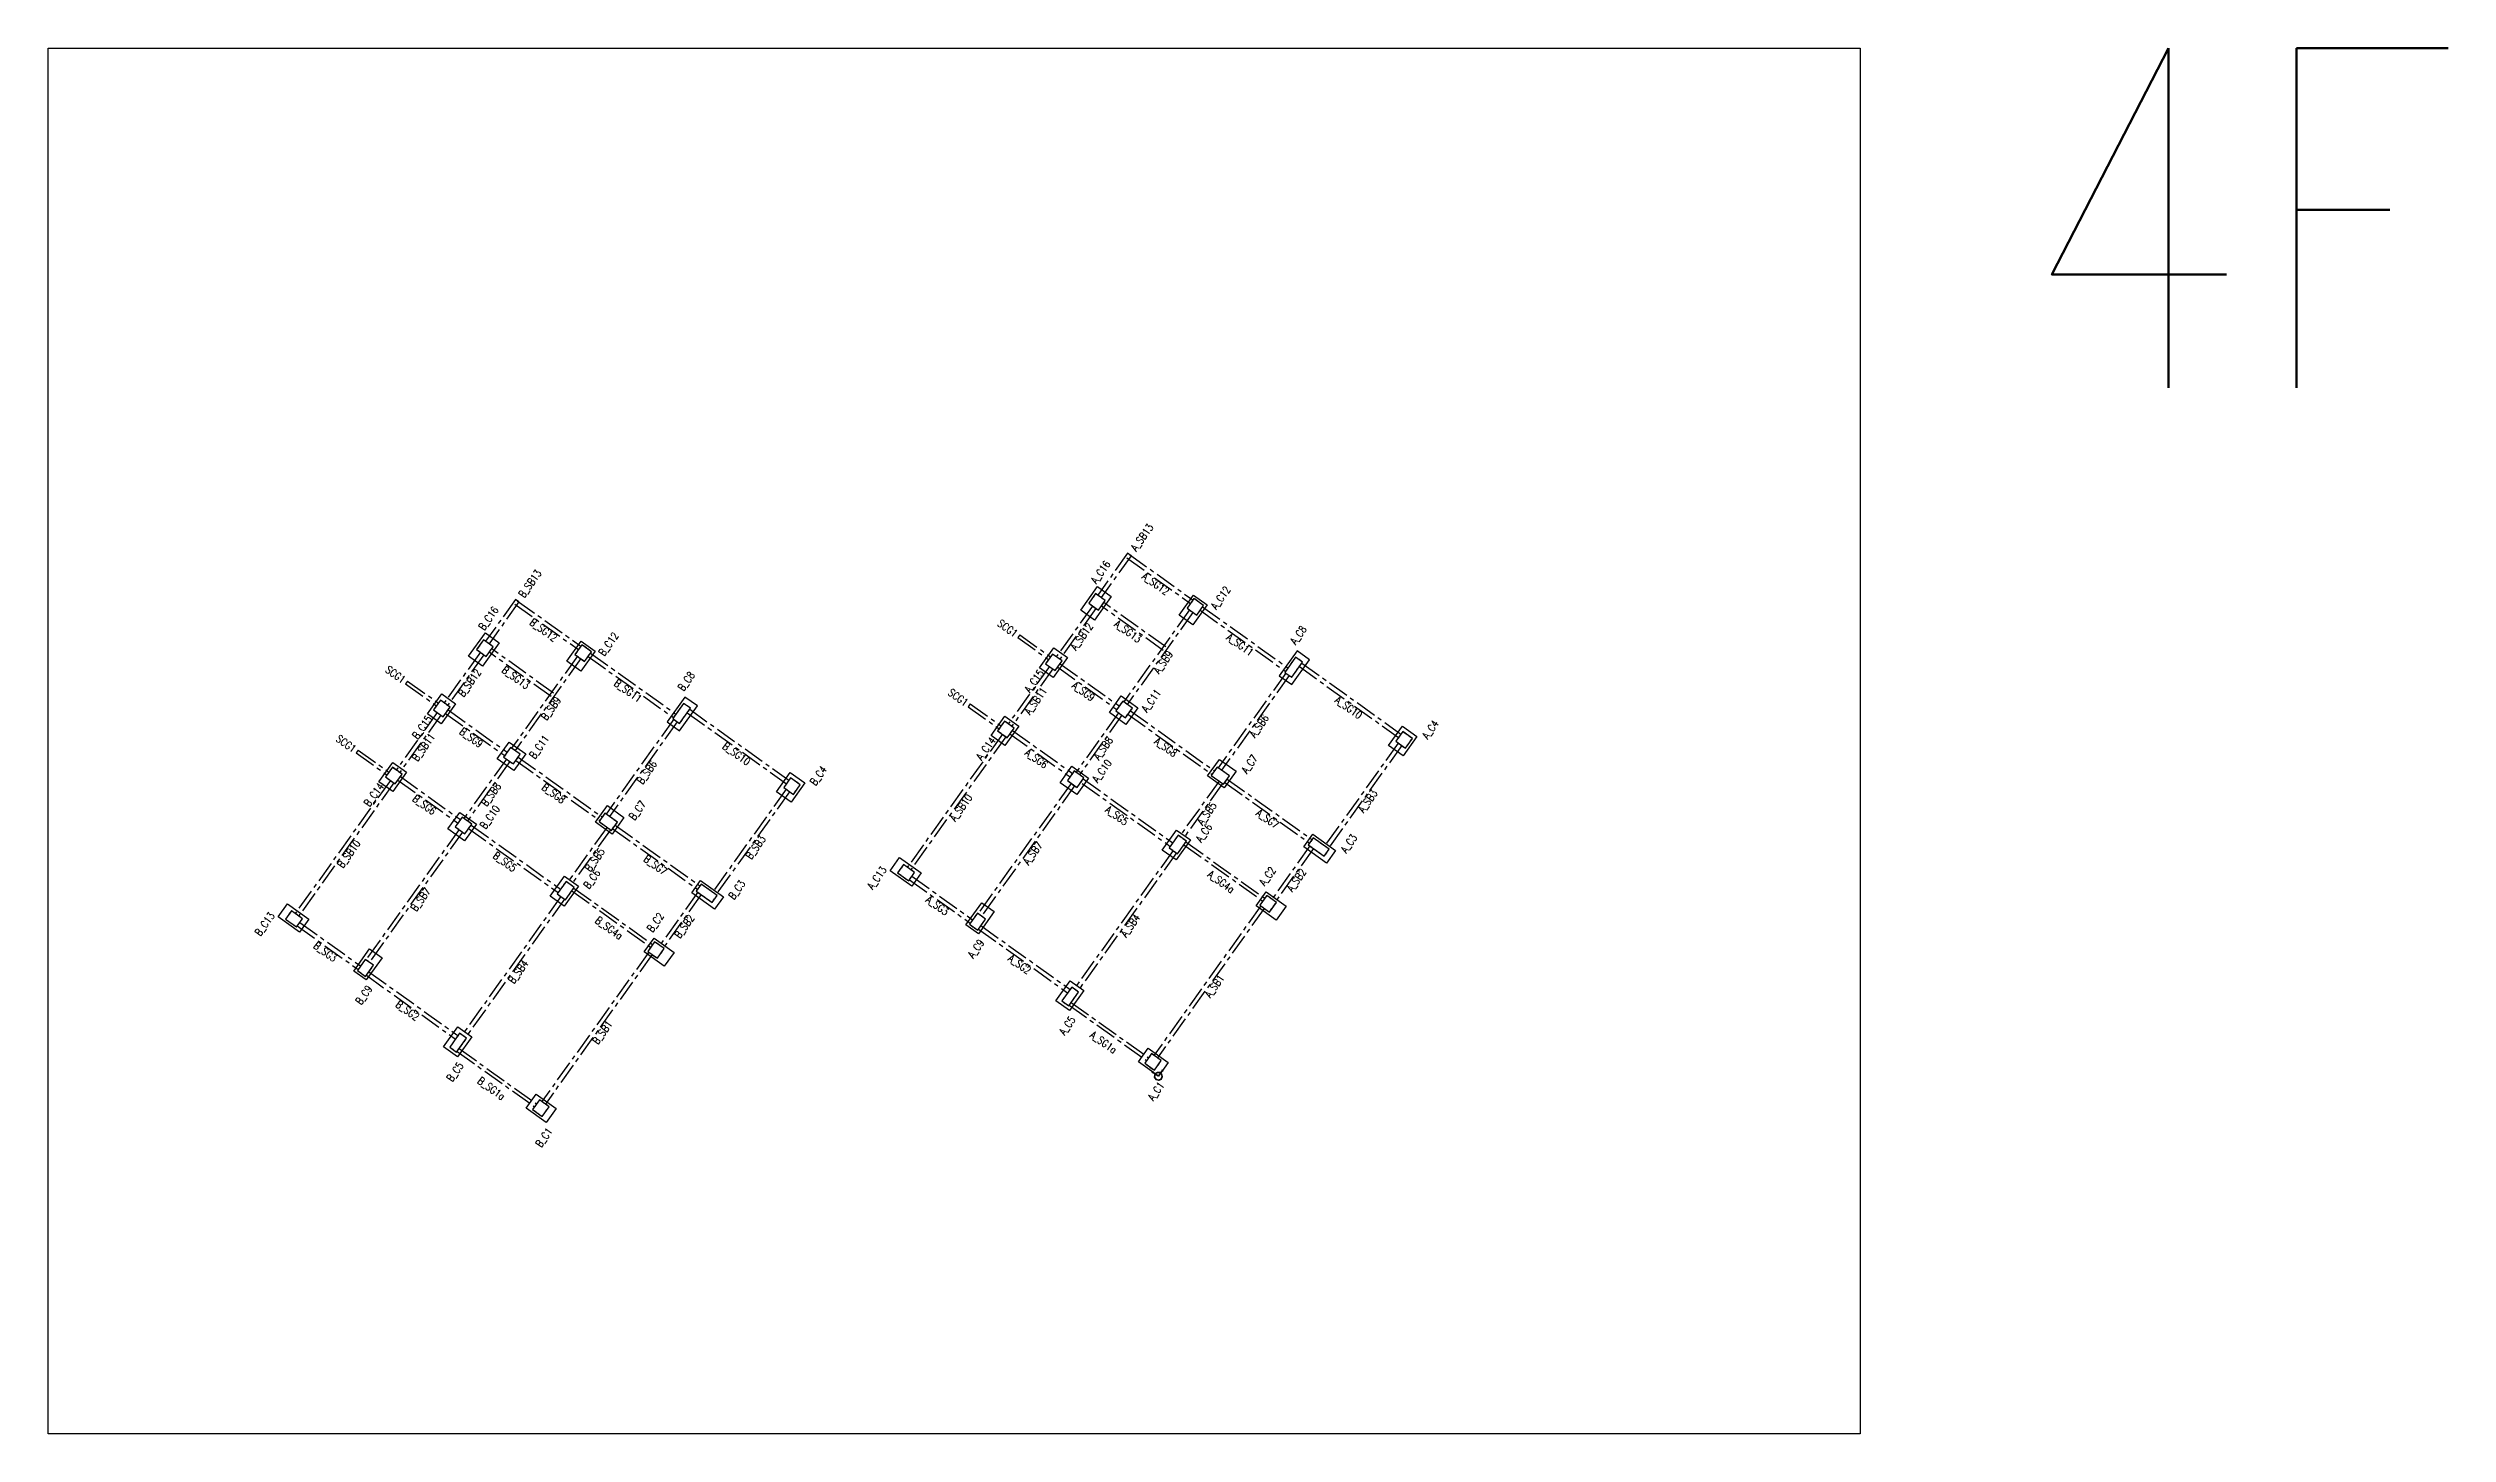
# Model space of a CAD drawing. Header units: millimetres. Extents: x 39613 to 69886, y 27475 to 191272.
# Drawn here: x 50002 to 64126, y 64097 to 72252 of the extents above; entities that cross this region are included whole.
import ezdxf
from ezdxf.enums import TextEntityAlignment as Align

# ---------------------------------------------------------------- set-up
doc = ezdxf.new("R2010")
doc.units = ezdxf.units.MM
doc.header["$LTSCALE"] = 100
doc.header["$MEASUREMENT"] = 0
doc.linetypes.add('CENTER', pattern=[2, 1.25, -0.25, 0.25, -0.25])
doc.linetypes.add('HIDDEN', pattern=[0.375, 0.25, -0.125])
for name, color, linetype in [('TC-COLUMN', 1, 'Continuous'), ('TC-TB', 2, 'Continuous'), ('TC-TC', 4, 'Continuous'), ('TC-虛鋼柱', 4, 'HIDDEN'), ('TC-鋼柱', 11, 'Continuous'), ('TC-鋼粱', 183, 'CENTER')]:
    doc.layers.add(name, color=color, linetype=linetype)
doc.styles.get("Standard").update_dxf_attribs({"font": 'txt.shx', "width": 0.8, "bigfont": 'ae.shx'})

# ---------------------------------------------------------------- blocks, each defined once
blk = doc.blocks.new('origin')
at = {"color": 3, "lineweight": 35}
blk.add_line((0, 0), (0, 39), dxfattribs=at)
at = {"color": 1, "lineweight": 35}
blk.add_line((0, 0), (39, 0), dxfattribs=at)
at = {"color": 7, "lineweight": 35, "true_color": 0xffffff}
blk.add_lwpolyline([(0, 24), (-18, 15), (-24, 0), (-18, -15), (-4, -23), (13, -19), (22, -7), (23, 6), (15, 18), (0, 24)], dxfattribs=at)
at = {"color": 3, "lineweight": 35}
blk.add_lwpolyline([(0, 44), (-3, 39), (3, 39)], close=True, dxfattribs=at)
at = {"color": 1, "lineweight": 35}
blk.add_lwpolyline([(44, 0), (39, 3), (39, -3)], close=True, dxfattribs=at)

msp = doc.modelspace()

# ---------------------------------------------------------------- linework, layer by layer
at = {"layer": 'Defpoints'}
msp.add_lwpolyline([(60666.19, 72252.05), (60666.19, 64096.68), (50001.56, 64096.68), (50001.56, 72252.05)], close=True, dxfattribs=at)
at = {"layer": 'TC-COLUMN'}
for points in [[(56259.6, 69024.59), (56160.73, 68886.3), (56079.38, 68944.45), (56178.24, 69082.75)], [(56658.15, 68915.42), (56742.48, 69033.38), (56823.83, 68975.22), (56739.5, 68857.26)], [(52476.93, 68672.56), (52575.79, 68810.86), (52657.15, 68752.71), (52558.28, 68614.41)], [(53055.7, 68643.53), (53140.03, 68761.49), (53221.38, 68703.33), (53137.05, 68585.37)], [(55836.93, 68605.31), (55921.26, 68723.27), (56002.61, 68665.11), (55918.29, 68547.15)], [(57247.88, 68558.55), (57321.1, 68506.21), (57425.77, 68652.64), (57352.55, 68704.98)], [(52234.49, 68333.42), (52318.81, 68451.38), (52400.16, 68393.22), (52315.84, 68275.26)], [(53645.43, 68286.66), (53718.65, 68234.32), (53823.32, 68380.75), (53750.11, 68433.09)], [(56317.75, 68439.62), (56415.37, 68369.83), (56345.58, 68272.21), (56247.96, 68342)], [(55551.94, 68206.64), (55633.36, 68320.53), (55714.71, 68262.38), (55633.29, 68148.49)], [(57891.43, 68147.66), (57972.85, 68261.55), (58058.27, 68200.49), (57976.85, 68086.59)], [(52715.3, 68167.73), (52812.92, 68097.94), (52743.13, 68000.32), (52645.51, 68070.11)], [(51949.49, 67934.75), (52030.91, 68048.64), (52112.26, 67990.49), (52030.84, 67876.6)], [(54288.98, 67875.77), (54370.4, 67989.66), (54455.82, 67928.6), (54374.4, 67814.7)], [(56027.82, 68026.32), (56125.44, 67956.54), (56055.66, 67858.92), (55958.03, 67928.7)], [(56896.03, 68066.38), (56993.65, 67996.59), (56923.87, 67898.97), (56826.25, 67968.76)], [(52425.37, 67754.43), (52522.99, 67684.65), (52453.21, 67587.03), (52355.58, 67656.81)], [(53293.58, 67794.49), (53391.2, 67724.7), (53321.42, 67627.08), (53223.8, 67696.87)], [(56559.75, 67532.35), (56644.08, 67650.31), (56725.43, 67592.16), (56641.1, 67474.2)], [(57392.25, 67552.02), (57444.59, 67625.23), (57578.81, 67529.27), (57526.47, 67456.06)], [(52957.3, 67260.46), (53041.63, 67378.42), (53122.98, 67320.27), (53038.65, 67202.31)], [(55084.66, 67320.86), (54958.57, 67411), (55013.82, 67488.29), (55139.91, 67398.14)], [(53789.8, 67280.13), (53842.14, 67353.34), (53976.36, 67257.38), (53924.02, 67184.17)], [(57230.34, 67120.58), (57112.38, 67204.9), (57170.54, 67286.25), (57288.5, 67201.93)], [(51482.22, 67048.97), (51356.12, 67139.11), (51411.37, 67216.4), (51537.46, 67126.25)], [(55496.76, 67222.94), (55569.98, 67170.6), (55476.93, 67040.44), (55403.71, 67092.78)], [(53627.89, 66848.69), (53509.93, 66933.01), (53568.09, 67014.36), (53686.05, 66930.04)], [(51894.31, 66951.06), (51967.53, 66898.72), (51874.48, 66768.55), (51801.26, 66820.89)], [(55932.25, 66645.98), (56016.58, 66763.94), (56097.93, 66705.78), (56013.6, 66587.82)], [(52329.8, 66374.09), (52414.13, 66492.05), (52495.48, 66433.89), (52411.15, 66315.93)], [(56536.62, 66201.64), (56418.66, 66285.96), (56476.81, 66367.32), (56594.77, 66282.99)], [(52934.17, 65929.75), (52816.21, 66014.08), (52874.36, 66095.43), (52992.32, 66011.1)]]:
    msp.add_lwpolyline(points, close=True, dxfattribs=at)
at = {"layer": 'TC-虛鋼柱'}
for points in [[(56183.42, 68943.83), (56224.13, 69000.78), (56167.18, 69041.49), (56126.48, 68984.54)], [(56762.19, 68914.8), (56802.9, 68971.74), (56745.96, 69012.45), (56705.25, 68955.5)], [(52580.97, 68671.94), (52621.68, 68728.89), (52564.74, 68769.6), (52524.03, 68712.65)], [(53159.74, 68642.91), (53200.45, 68699.85), (53143.51, 68740.56), (53102.8, 68683.62)], [(55929.35, 68588.42), (55970.05, 68645.36), (55913.11, 68686.07), (55872.4, 68629.13)], [(57385.09, 68638.7), (57344.41, 68667.78), (57280.44, 68578.3), (57321.11, 68549.22)], [(52326.9, 68316.53), (52367.6, 68373.47), (52310.66, 68414.18), (52269.95, 68357.24)], [(53782.64, 68366.81), (53741.96, 68395.89), (53677.99, 68306.41), (53718.66, 68277.33)], [(56342.69, 68311.16), (56383.4, 68368.1), (56326.45, 68408.81), (56285.74, 68351.87)], [(55647.26, 68193.82), (55687.96, 68250.76), (55631.02, 68291.47), (55590.31, 68234.53)], [(57990.82, 68131.93), (58031.53, 68188.87), (57974.58, 68229.58), (57933.87, 68172.63)], [(52740.24, 68039.27), (52780.95, 68096.21), (52724, 68136.92), (52683.29, 68079.98)], [(52044.81, 67921.93), (52085.52, 67978.87), (52028.57, 68019.58), (51987.86, 67962.64)], [(54388.37, 67860.04), (54429.08, 67916.98), (54372.13, 67957.69), (54331.42, 67900.74)], [(56057.71, 67900.47), (56098.41, 67957.42), (56041.47, 67998.13), (56000.76, 67941.18)], [(56920.39, 67919.9), (56955.28, 67968.71), (56882.06, 68021.05), (56847.17, 67972.24)], [(52455.26, 67628.58), (52495.96, 67685.53), (52439.02, 67726.24), (52398.31, 67669.29)], [(53317.94, 67648.01), (53352.83, 67696.82), (53279.61, 67749.16), (53244.72, 67700.35)], [(56649.25, 67511.39), (56701.59, 67584.61), (56652.78, 67619.5), (56600.44, 67546.29)], [(57512.55, 67496.74), (57541.63, 67537.42), (57448.07, 67604.3), (57419, 67563.62)], [(55066.95, 67351.96), (55101.84, 67400.78), (55036.76, 67447.3), (55001.87, 67398.49)], [(53046.8, 67239.5), (53099.14, 67312.72), (53050.33, 67347.61), (52997.99, 67274.4)], [(53910.1, 67224.85), (53939.18, 67265.53), (53845.62, 67332.41), (53816.55, 67291.73)], [(57190.25, 67167.67), (57230.96, 67224.62), (57174.02, 67265.33), (57133.31, 67208.38)], [(51464.5, 67080.07), (51499.39, 67128.89), (51434.31, 67175.41), (51399.42, 67126.6)], [(55473.45, 67061.37), (55519.97, 67126.45), (55471.16, 67161.34), (55424.64, 67096.26)], [(53587.8, 66895.78), (53628.51, 66952.73), (53571.57, 66993.44), (53530.86, 66936.49)], [(51871, 66789.48), (51917.52, 66854.56), (51868.71, 66889.45), (51822.19, 66824.37)], [(56008.96, 66615.72), (56067.12, 66697.07), (56026.44, 66726.15), (55968.29, 66644.8)], [(52406.51, 66343.83), (52464.67, 66425.18), (52423.99, 66454.26), (52365.84, 66372.91)], [(56512.8, 66237.1), (56553.51, 66294.05), (56496.56, 66334.76), (56455.85, 66277.81)], [(52910.35, 65965.21), (52951.06, 66022.16), (52894.11, 66062.87), (52853.4, 66005.92)]]:
    msp.add_lwpolyline(points, close=True, dxfattribs=at)
at = {"layer": 'TC-鋼柱'}
for points in [[(56183.42, 68943.83), (56224.13, 69000.78), (56167.18, 69041.49), (56126.48, 68984.54)], [(56762.19, 68914.8), (56802.9, 68971.74), (56745.96, 69012.45), (56705.25, 68955.5)], [(52580.97, 68671.94), (52621.68, 68728.89), (52564.74, 68769.6), (52524.03, 68712.65)], [(53159.74, 68642.91), (53200.45, 68699.85), (53143.51, 68740.56), (53102.8, 68683.62)], [(55929.35, 68588.42), (55970.05, 68645.36), (55913.11, 68686.07), (55872.4, 68629.13)], [(57385.09, 68638.7), (57344.41, 68667.78), (57280.44, 68578.3), (57321.11, 68549.22)], [(52326.9, 68316.53), (52367.6, 68373.47), (52310.66, 68414.18), (52269.95, 68357.24)], [(53782.64, 68366.81), (53741.96, 68395.89), (53677.99, 68306.41), (53718.66, 68277.33)], [(56342.69, 68311.16), (56383.4, 68368.1), (56326.45, 68408.81), (56285.74, 68351.87)], [(55647.26, 68193.82), (55687.96, 68250.76), (55631.02, 68291.47), (55590.31, 68234.53)], [(57990.82, 68131.93), (58031.53, 68188.87), (57974.58, 68229.58), (57933.87, 68172.63)], [(52740.24, 68039.27), (52780.95, 68096.21), (52724, 68136.92), (52683.29, 68079.98)], [(52044.81, 67921.93), (52085.52, 67978.87), (52028.57, 68019.58), (51987.86, 67962.64)], [(54388.37, 67860.04), (54429.08, 67916.98), (54372.13, 67957.69), (54331.42, 67900.74)], [(56057.71, 67900.47), (56098.41, 67957.42), (56041.47, 67998.13), (56000.76, 67941.18)], [(56920.39, 67919.9), (56955.28, 67968.71), (56882.06, 68021.05), (56847.17, 67972.24)], [(52455.26, 67628.58), (52495.96, 67685.53), (52439.02, 67726.24), (52398.31, 67669.29)], [(53317.94, 67648.01), (53352.83, 67696.82), (53279.61, 67749.16), (53244.72, 67700.35)], [(56649.25, 67511.39), (56701.59, 67584.61), (56652.78, 67619.5), (56600.44, 67546.29)], [(57512.55, 67496.74), (57541.63, 67537.42), (57448.07, 67604.3), (57419, 67563.62)], [(55066.95, 67351.96), (55101.84, 67400.78), (55036.76, 67447.3), (55001.87, 67398.49)], [(53046.8, 67239.5), (53099.14, 67312.72), (53050.33, 67347.61), (52997.99, 67274.4)], [(53910.1, 67224.85), (53939.18, 67265.53), (53845.62, 67332.41), (53816.55, 67291.73)], [(57190.25, 67167.67), (57230.96, 67224.62), (57174.02, 67265.33), (57133.31, 67208.38)], [(51464.5, 67080.07), (51499.39, 67128.89), (51434.31, 67175.41), (51399.42, 67126.6)], [(55473.45, 67061.37), (55519.97, 67126.45), (55471.16, 67161.34), (55424.64, 67096.26)], [(53587.8, 66895.78), (53628.51, 66952.73), (53571.57, 66993.44), (53530.86, 66936.49)], [(51871, 66789.48), (51917.52, 66854.56), (51868.71, 66889.45), (51822.19, 66824.37)], [(56008.96, 66615.72), (56067.12, 66697.07), (56026.44, 66726.15), (55968.29, 66644.8)], [(52406.51, 66343.83), (52464.67, 66425.18), (52423.99, 66454.26), (52365.84, 66372.91)], [(56512.8, 66237.1), (56553.51, 66294.05), (56496.56, 66334.76), (56455.85, 66277.81)], [(52910.35, 65965.21), (52951.06, 66022.16), (52894.11, 66062.87), (52853.4, 66005.92)]]:
    msp.add_lwpolyline(points, close=True, dxfattribs=at)
at = {"layer": 'TC-鋼粱'}
for p, q in [((56355.58, 69279.23), (56179.39, 69032.76)), ((56375.92, 69264.69), (56199.73, 69018.22)), ((56351.21, 69251.62), (56725.6, 68983.98)), ((56375.92, 69264.69), (56355.58, 69279.23)), ((56365.75, 69271.96), (56740.14, 69004.32)), ((52753.13, 69007.34), (52576.94, 68760.87)), ((52773.47, 68992.8), (52597.28, 68746.33)), ((52748.76, 68979.73), (53123.15, 68712.09)), ((52773.47, 68992.8), (52753.13, 69007.34)), ((52763.3, 69000.07), (53137.69, 68732.43)), ((56148.85, 68968.55), (55935.48, 68670.08)), ((56169.19, 68954.01), (55955.82, 68655.54)), ((56565.09, 68707.86), (56200.87, 68968.24)), ((56579.63, 68728.2), (56215.41, 68988.58)), ((56719.48, 68945.33), (56332.73, 68404.32)), ((56739.82, 68930.79), (56353.07, 68389.78)), ((56782.55, 68943.27), (57284.72, 68584.28)), ((56797.09, 68963.61), (57299.26, 68604.62)), ((55720.46, 68799.21), (55708.83, 68782.94)), ((55720.46, 68799.21), (55901.48, 68669.8)), ((52546.4, 68696.66), (52333.03, 68398.19)), ((52566.74, 68682.12), (52353.37, 68383.65)), ((52962.64, 68435.97), (52598.42, 68696.35)), ((52977.18, 68456.31), (52612.96, 68716.69)), ((53117.03, 68673.44), (52730.28, 68132.43)), ((53137.37, 68658.9), (52750.62, 68117.89)), ((53180.1, 68671.38), (53682.27, 68312.39)), ((53194.64, 68691.72), (53696.81, 68332.73)), ((55708.83, 68782.94), (55889.85, 68653.53)), ((52118.01, 68527.32), (52106.38, 68511.05)), ((52106.38, 68511.05), (52287.4, 68381.64)), ((52118.01, 68527.32), (52299.03, 68397.91)), ((55894.77, 68613.13), (55653.39, 68275.48)), ((55915.11, 68598.6), (55673.73, 68260.94)), ((55943.88, 68608.76), (56291.66, 68360.14)), ((55958.42, 68629.09), (56306.2, 68380.48)), ((57286.54, 68573.93), (56888.18, 68016.68)), ((57306.88, 68559.39), (56908.51, 68002.14)), ((57366.19, 68612.26), (57949.87, 68195.01)), ((57380.72, 68632.6), (57964.41, 68215.34)), ((55429.64, 68392.41), (55418.01, 68376.14)), ((55418.01, 68376.14), (55599.03, 68246.73)), ((55429.64, 68392.41), (55610.66, 68263)), ((52292.32, 68341.24), (52050.94, 68003.59)), ((52312.66, 68326.71), (52071.28, 67989.05)), ((52341.43, 68336.87), (52689.21, 68088.25)), ((52355.97, 68357.2), (52703.75, 68108.59)), ((53684.09, 68302.04), (53285.73, 67744.79)), ((53704.43, 68287.5), (53306.06, 67730.25)), ((53763.74, 68340.37), (54347.42, 67923.12)), ((53778.27, 68360.71), (54361.96, 67943.45)), ((55677.77, 68236.51), (56031.24, 67983.82)), ((56302.01, 68340.24), (56052.04, 67990.57)), ((56322.35, 68325.7), (56072.38, 67976.03)), ((56357.33, 68331.64), (56851.53, 67978.34)), ((56371.87, 68351.97), (56866.07, 67998.68)), ((51827.2, 68120.52), (51815.56, 68104.25)), ((51815.56, 68104.25), (51996.58, 67974.84)), ((51827.2, 68120.52), (52008.22, 67991.11)), ((55618.78, 68214.17), (55059.13, 67431.31)), ((55639.12, 68199.63), (55079.47, 67416.77)), ((55663.23, 68216.17), (56016.7, 67963.48)), ((57948.36, 68162.28), (57515.18, 67556.33)), ((57968.7, 68147.74), (57535.52, 67541.79)), ((52016.33, 67942.28), (51456.68, 67159.42)), ((52060.78, 67944.28), (52414.25, 67691.59)), ((52075.32, 67964.62), (52428.79, 67711.93)), ((52699.56, 68068.35), (52449.59, 67718.68)), ((52719.9, 68053.81), (52469.93, 67704.14)), ((52754.88, 68059.75), (53249.08, 67706.45)), ((52769.42, 68080.08), (53263.62, 67726.79)), ((56094.05, 67951.32), (56620.8, 67574.76)), ((56942.27, 67950.52), (57440.8, 67594.13)), ((52036.67, 67927.74), (51477.02, 67144.88)), ((54345.91, 67890.39), (53912.73, 67284.44)), ((54366.25, 67875.85), (53933.07, 67269.9)), ((56023.28, 67925.08), (55475.23, 67158.44)), ((56043.62, 67910.54), (55495.57, 67143.9)), ((56087.65, 67925.16), (56606.26, 67554.42)), ((56893.95, 67938.8), (56661.33, 67613.4)), ((56914.29, 67924.26), (56681.66, 67598.86)), ((56927.74, 67930.18), (57426.27, 67573.79)), ((52477.06, 67659.09), (53003.81, 67282.53)), ((52491.6, 67679.43), (53018.35, 67302.87)), ((53291.5, 67666.91), (53058.88, 67341.51)), ((53325.29, 67658.29), (53823.82, 67301.9)), ((53339.82, 67678.63), (53838.35, 67322.24)), ((52420.83, 67653.19), (51872.78, 66886.55)), ((52441.17, 67638.65), (51893.12, 66872.01)), ((53311.84, 67652.37), (53079.21, 67326.97)), ((56622.82, 67530.29), (56040.68, 66715.97)), ((56687.06, 67564.27), (57150.75, 67232.79)), ((56698.69, 67580.54), (57162.39, 67249.06)), ((57428.5, 67556.83), (57204.52, 67243.52)), ((57448.84, 67542.29), (57224.86, 67228.98)), ((55085.85, 67378.4), (55443.54, 67122.7)), ((56643.15, 67515.76), (56061.02, 66701.44)), ((53020.37, 67258.4), (52438.23, 66444.08)), ((53040.7, 67243.87), (52458.57, 66429.55)), ((53084.61, 67292.38), (53548.31, 66960.9)), ((53096.24, 67308.65), (53559.94, 66977.17)), ((53826.05, 67284.94), (53602.07, 66971.63)), ((53846.39, 67270.4), (53622.41, 66957.09)), ((55071.31, 67358.07), (55429, 67102.36)), ((51483.4, 67106.51), (51841.09, 66850.81)), ((57139.41, 67204.02), (56510.75, 66324.62)), ((57159.75, 67189.48), (56531.09, 66310.08)), ((51468.86, 67086.18), (51826.55, 66830.47)), ((55477.81, 67067.47), (56002.37, 66692.48)), ((55492.35, 67087.81), (56016.91, 66712.81)), ((51889.9, 66815.92), (52414.46, 66440.92)), ((53536.96, 66932.13), (52908.3, 66052.73)), ((53557.3, 66917.59), (52928.64, 66038.19)), ((51875.36, 66795.58), (52399.92, 66420.59)), ((56011.87, 66619.79), (56467.49, 66294.08)), ((56023.5, 66636.06), (56479.12, 66310.35)), ((52409.42, 66347.9), (52865.04, 66022.19)), ((52421.05, 66364.17), (52876.67, 66038.46))]:
    msp.add_line(p, q, dxfattribs=at)

# ---------------------------------------------------------------- block references
at = {"rotation": 54.44002677732187}
msp.add_blockref('origin', (56536.62, 66201.64), dxfattribs=at)

# ---------------------------------------------------------------- texts
at = {"layer": 'Defpoints', "color": 2, "width": 0.8}
msp.add_text('4F', height=2000, rotation=360, dxfattribs=at).set_placement((61589.25, 72252.05), align=Align.TOP_LEFT)
at = {"layer": 'TC-TB', "width": 0.8}
for s, rotation, p in [('A_SB13', 54.440027, (56440.49, 69372.22)), ('B_SB13', 54.440027, (52838.04, 69100.33)), ('A_SG12', 324, (56520.73, 69099.69)), ('B_SG12', 324, (52918.28, 68827.8)), ('SCG1', 324.440027, (55649.56, 68837.6)), ('A_SB12', 54.440027, (56084.87, 68788.78)), ('A_SG13', 324, (56357.4, 68819.46)), ('A_SG11', 324, (57017.64, 68741.4)), ('A_SB9', 54.440027, (56564.46, 68638.19)), ('SCG1', 324.440027, (52047.11, 68565.71)), ('B_SB12', 54.440027, (52482.42, 68516.89)), ('B_SG13', 324, (52754.95, 68547.57)), ('B_SG11', 324, (53415.19, 68469.51)), ('A_SG9', 324, (56095.6, 68466.34)), ('B_SB9', 54.440027, (52962.01, 68366.3)), ('SCG1', 324.440027, (55358.75, 68430.8)), ('A_SB11', 54.440027, (55813.88, 68409.71)), ('A_SG10', 324, (57656.27, 68371.09)), ('B_SG9', 324, (52493.15, 68194.45)), ('A_SB6', 54.440027, (57128.61, 68262.74)), ('SCG1', 324.440027, (51756.3, 68158.91)), ('B_SB11', 54.440027, (52211.43, 68137.82)), ('B_SG10', 324, (54053.82, 68099.2)), ('A_SG6', 324, (55818.89, 68071.09)), ('A_SB8', 54.440027, (56211.2, 68131.76)), ('A_SG8', 324, (56580.3, 68138.43)), ('B_SB6', 54.440027, (53526.16, 67990.85)), ('B_SG6', 324, (52216.44, 67799.2)), ('B_SB8', 54.440027, (52608.75, 67859.87)), ('B_SG8', 324, (52977.85, 67866.54)), ('A_SB10', 54.440027, (55374.4, 67782.04)), ('A_SB5', 54.440027, (56821.8, 67747.6)), ('A_SB3', 54.440027, (57768.66, 67820.64)), ('A_SG5', 324, (56292.43, 67735.75)), ('A_SG7', 324, (57179.36, 67716.49)), ('B_SB10', 54.440027, (51771.95, 67510.15)), ('B_SG5', 324, (52689.98, 67463.86)), ('B_SB5', 54.440027, (53219.35, 67475.71)), ('B_SB3', 54.440027, (54166.21, 67548.75)), ('A_SB7', 54.440027, (55796.91, 67513.84)), ('B_SG7', 324, (53576.91, 67444.6)), ('A_SG4a', 324, (56906.1, 67346.22)), ('A_SB2', 54.440027, (57349.04, 67355.41)), ('B_SB7', 54.440027, (52194.46, 67241.95)), ('A_SG3', 324, (55236.2, 67206.39)), ('B_SG4a', 324, (53303.65, 67074.33)), ('B_SB2', 54.440027, (53746.59, 67083.52)), ('A_SB4', 54.440027, (56371.55, 67088.54)), ('B_SG3', 324, (51633.75, 66934.5)), ('B_SB4', 54.440027, (52769.1, 66816.65)), ('A_SG2', 324, (55720.03, 66860.51)), ('A_SB1', 54.440027, (56866.34, 66731.76)), ('B_SG2', 324, (52117.58, 66588.62)), ('B_SB1', 54.440027, (53263.89, 66459.87)), ('A_SG1a', 324, (56213.94, 66401.58)), ('B_SG1a', 324, (52611.49, 66129.69))]:
    msp.add_text(s, height=45, rotation=rotation, dxfattribs=at).set_placement(p, align=Align.MIDDLE_CENTER)
at = {"layer": 'TC-TC', "width": 0.8}
for s, p in [('A_C16', (56196.3, 69168.19)), ('A_C12', (56902.89, 69017.04)), ('B_C16', (52593.85, 68896.3)), ('B_C12', (53300.44, 68745.15)), ('A_C8', (57360.44, 68797.69)), ('B_C8', (53757.99, 68525.8)), ('A_C15', (55805.52, 68526.97)), ('A_C11', (56494.43, 68411.65)), ('B_C15', (52203.07, 68255.08)), ('A_C4', (58137.58, 68242.13)), ('B_C11', (52891.98, 68139.76)), ('A_C14', (55521.68, 68129.93)), ('A_C7', (57072.72, 68038.41)), ('B_C4', (54535.13, 67970.24)), ('A_C10', (56204.51, 67998.35)), ('B_C14', (51919.23, 67858.04)), ('B_C7', (53470.27, 67766.52)), ('B_C10', (52602.06, 67726.46)), ('A_C6', (56804.49, 67633.98)), ('A_C3', (57657.88, 67571.09)), ('B_C6', (53202.04, 67362.09)), ('A_C13', (54879.51, 67369.18)), ('A_C2', (57178.43, 67378.95)), ('B_C3', (54055.43, 67299.2)), ('B_C13', (51277.06, 67097.29)), ('B_C2', (53575.98, 67107.06)), ('A_C9', (55462.94, 66952.1)), ('B_C9', (51860.49, 66680.21)), ('A_C5', (55999.62, 66499.48)), ('B_C5', (52397.17, 66227.59)), ('A_C1', (56522.63, 66113.3)), ('B_C1', (52920.18, 65841.41))]:
    msp.add_text(s, height=45, rotation=54.440027, dxfattribs=at).set_placement(p, align=Align.MIDDLE_CENTER)

doc.saveas('drawing.dxf')
